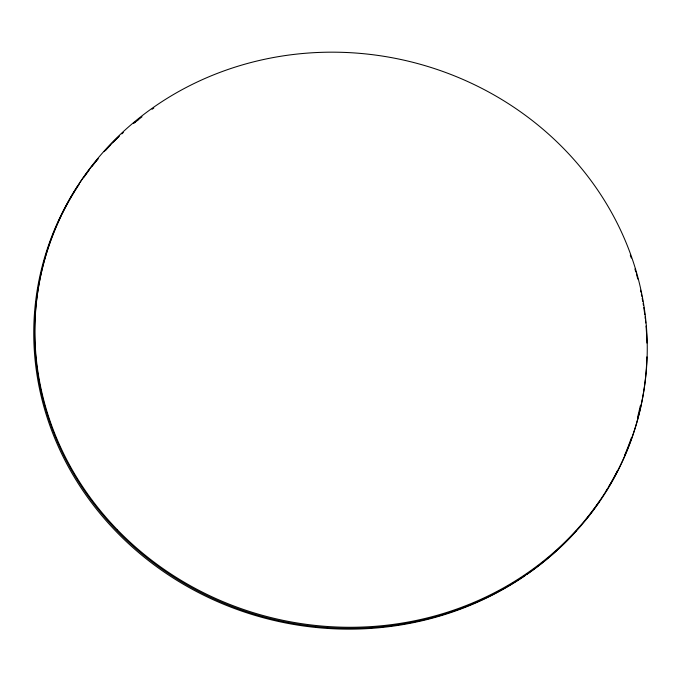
<?xml version="1.0" encoding="UTF-8"?>
<svg xmlns="http://www.w3.org/2000/svg" width="681" height="681" viewBox="0 0 681 681"><rect width="100%" height="100%" fill="white"/><g stroke="black" fill="none" stroke-linecap="round" stroke-linejoin="round"><path stroke-width="1.02" d="M646.907 356.87A307.131 286.539 12.6 0 1 272.809 619.165A307.131 286.539 12.6 0 1 61.477 215.392M61.928 214.464A307.131 286.539 12.6 0 1 79.388 183.947M84.069 177.103A307.131 286.539 12.6 0 1 88.973 170.369M92.139 166.241A307.131 286.539 12.6 0 1 98.038 158.945M105.589 150.305A307.131 286.539 12.6 0 1 110.586 144.951M113.514 141.937A307.131 286.539 12.6 0 1 119.507 136.055M121.797 133.885A307.131 286.539 12.6 0 1 123.338 132.463M133.612 123.448A307.131 286.539 12.6 0 1 135.238 122.103M136.881 120.767A307.131 286.539 12.6 0 1 138.524 119.447M152.067 109.266A307.131 286.539 12.6 0 1 153.795 108.049M630.274 255.103A307.131 286.539 12.6 0 1 631.33 258.056M634.922 268.995A307.131 286.539 12.6 0 1 635.824 272M636.412 274.009A307.131 286.539 12.6 0 1 637.799 279.048M640.506 290.174A307.131 286.539 12.6 0 1 640.949 292.209M641.374 294.243A307.131 286.539 12.6 0 1 641.791 296.278M642.183 298.321A307.131 286.539 12.6 0 1 642.753 301.385M643.111 303.437A307.131 286.539 12.6 0 1 643.451 305.488M643.775 307.54A307.131 286.539 12.6 0 1 644.796 314.733M645.06 316.793A307.131 286.539 12.6 0 1 645.299 318.853M645.52 320.913A307.131 286.539 12.6 0 1 645.733 322.964M646.014 326.054A307.131 286.539 12.6 0 1 646.941 343.054M640.251 405.953A307.131 286.539 12.6 0 1 637.578 417.274M631.457 437.577A307.131 286.539 12.6 0 1 624.588 455.368M617.42 470.792A307.131 286.539 12.6 0 1 608.925 486.362M607.333 489.035A307.131 286.539 12.6 0 1 606.252 490.805M598.905 502.118A307.131 286.539 12.6 0 1 585.873 519.629M576.39 530.754A307.131 286.539 12.6 0 1 526.745 574.509M525 575.709A307.131 286.539 12.6 0 1 135 549.448A307.131 286.539 12.6 0 1 78.077 185.36M79.226 183.632A307.131 286.539 12.6 0 1 97.996 158.716M104.184 151.642A307.131 286.539 12.6 0 1 118.043 137.375M134.566 122.699A307.131 286.539 12.6 0 1 142.006 116.8M117.268 529.673A307.131 286.539 12.6 0 0 633.934 431.728A307.131 286.539 12.6 0 0 272.008 57.791A307.131 286.539 12.6 0 0 117.268 529.673"/></g></svg>
